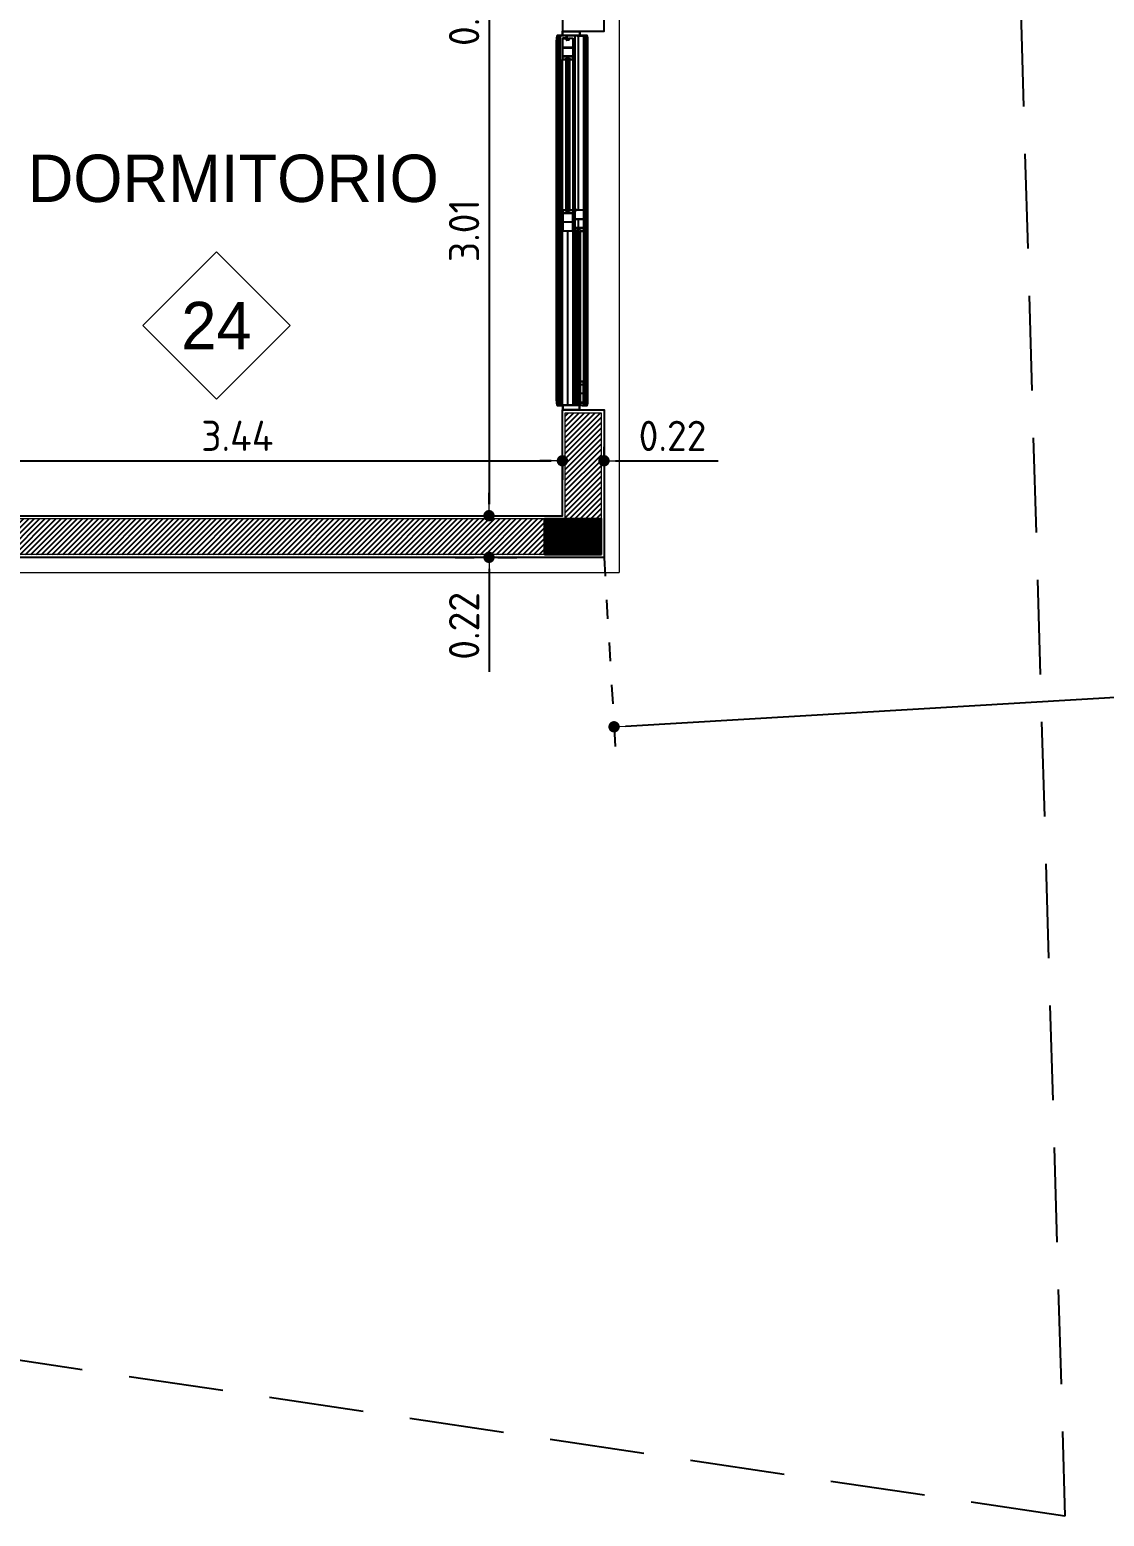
# Model space of a CAD drawing. Extents: x 233 to 569, y -241 to -74.
# Drawn here: x 413.4 to 419.08, y -195.52 to -187.67 of the extents above; entities that cross this region are included whole.
import ezdxf
from ezdxf.enums import TextEntityAlignment as Align

# ---------------------------------------------------------------- set-up
doc = ezdxf.new("R2010")
doc.units = 0
doc.header["$MEASUREMENT"] = 0
doc.linetypes.add('DOT2', pattern=[0.125, 0, -0.125])
doc.linetypes.add('TRAZOS', pattern=[0.75, 0.5, -0.25])
doc.layers.get('0').update_dxf_attribs({"linetype": 'CONTINUOUS', "lineweight": 50})
doc.layers.get('DEFPOINTS').update_dxf_attribs({"linetype": 'CONTINUOUS'})
for name, color, linetype in [('2D PA ABERTURAS VISTA', 1, 'CONTINUOUS'), ('2D PA MUROS', 7, 'CONTINUOUS'), ('2D PB MUROS MAMP. HATCH', 10, 'CONTINUOUS'), ('2D PLATEA ESTRUCTURA COLUMNAS HATCH', 92, 'CONTINUOUS'), ('2D TERRENO RETIROS', 205, 'CONTINUOUS')]:
    doc.layers.add(name, color=color, linetype=linetype)
for name, color, linetype, lineweight in [('2D PA ESTRUCTURA COLUMNAS BORDES', 95, 'CONTINUOUS', 9), ('AUXILIAR', 8, 'CONTINUOUS', 9), ('COTAS', 1, 'CONTINUOUS', 9), ('GRAFISMOS', 8, 'CONTINUOUS', 13), ('TEXTOGREEN', 3, 'CONTINUOUS', 40)]:
    doc.layers.add(name, color=color, linetype=linetype, lineweight=lineweight)
doc.styles.add('ARIAL', font='')
doc.styles.get("Standard").update_dxf_attribs({"font": 'bahnschrift.ttf'})
doc.styles.add('SWISSLTCNBT', font='bahnschrift.ttf')
doc.styles.get('ARIAL').set_extended_font_data('DIN')
doc.dimstyles.new('PLANTA', dxfattribs={"dimscale": 0, "dimtxt": 0.16, "dimasz": 0.06, "dimexe": 0.18, "dimexo": 0, "dimgap": 0.05, "dimtad": 1, "dimzin": 0, "dimdsep": 46, "dimtxsty": 'ARIAL', "dimblk1": 'DOT', "dimblk2": 'DOT', "dimsah": 1, "dimcen": 0.09, "dimclrd": 1, "dimclre": 1, "dimclrt": 3, "dimadec": 0, "dimazin": 0, "dimtfac": 1, "dimtofl": 0, "dimtmove": 0, "dimatfit": 3, "dimldrblk": 'DOT', "dimfxl": 0.18, "dimtolj": 1, "dimtzin": 0, "dimarcsym": 0})
pattern_1 = [(45, (-33.139532, 77.621926), (-0.0141421356, 0.0141421356), [])]

# ---------------------------------------------------------------- blocks, each defined once
blk = doc.blocks.new('_DOT')
at = {"color": 0, "linetype": 'ByBlock'}
blk.add_line((-0.5, 0), (-1, 0), dxfattribs=at)
at = {"color": 0, "linetype": 'ByBlock', "const_width": 0.5}
blk.add_lwpolyline([(-0.25, 0, 1), (0.25, 0, 1)], format="xyb", close=True, dxfattribs=at)
blk = doc.blocks.new('*D267')
at = {"layer": 'COTAS', "color": 1, "linetype": 'DOT2', "lineweight": -2, "transparency": 16777216}
for p, q in [((415.8138, -187.222), (416.0042, -187.222)), ((415.8138, -190.2331), (416.0042, -190.2331))]:
    blk.add_line(p, q, dxfattribs=at)
at = {"layer": 'COTAS', "color": 1, "lineweight": -2, "transparency": 16777216}
blk.add_line((415.8242, -187.282), (415.8242, -190.1731), dxfattribs=at)
at = {"layer": 'DEFPOINTS', "color": 0, "transparency": 16777216}
for p in [(415.8138, -187.222), (415.8138, -190.2331), (415.8242, -190.2331)]:
    blk.add_point(p, dxfattribs=at)
at = {"layer": 'COTAS', "color": 1, "lineweight": -2, "transparency": 16777216, "xscale": 0.06, "yscale": 0.06, "zscale": 0.06}
for p, rotation in [((415.8242, -187.222), 90), ((415.8242, -190.2331), 270)]:
    blk.add_blockref('_DOT', p, dxfattribs=dict(at, rotation=rotation))
at = {"layer": 'COTAS', "color": 3, "transparency": 16777216, "insert": (415.6926, -188.7276), "char_height": 0.16, "attachment_point": 5, "rotation": 90, "style": 'ARIAL'}
blk.add_mtext('\\A1;3.01', dxfattribs=at)
blk = doc.blocks.new('*D268')
at = {"layer": 'COTAS', "color": 1, "lineweight": -2, "transparency": 16777216}
for p, q in [((415.8242, -187.012), (415.8242, -186.952)), ((415.8242, -187.282), (415.8242, -187.8263))]:
    blk.add_line(p, q, dxfattribs=at)
at = {"layer": 'COTAS', "color": 1, "linetype": 'DOT2', "lineweight": -2, "transparency": 16777216}
for p, q in [((415.7561, -187.072), (416.0042, -187.072)), ((415.7561, -187.222), (416.0042, -187.222))]:
    blk.add_line(p, q, dxfattribs=at)
at = {"layer": 'DEFPOINTS', "color": 0, "transparency": 16777216}
for p in [(415.7561, -187.072), (415.7561, -187.222), (415.8242, -187.222)]:
    blk.add_point(p, dxfattribs=at)
at = {"layer": 'COTAS', "color": 1, "lineweight": -2, "transparency": 16777216, "xscale": 0.06, "yscale": 0.06, "zscale": 0.06}
for p, rotation in [((415.8242, -187.072), 270), ((415.8242, -187.222), 90)]:
    blk.add_blockref('_DOT', p, dxfattribs=dict(at, rotation=rotation))
at = {"layer": 'COTAS', "color": 3, "transparency": 16777216, "insert": (415.6927, -187.5842), "char_height": 0.16, "attachment_point": 5, "rotation": 90, "style": 'ARIAL'}
blk.add_mtext('\\A1;0.15', dxfattribs=at)
blk = doc.blocks.new('*D271')
at = {"layer": 'COTAS', "color": 1, "linetype": 'DOT2', "lineweight": -2, "transparency": 16777216}
for p, q in [((412.7767, -189.943), (412.7767, -189.763)), ((416.212, -189.943), (416.212, -190.123))]:
    blk.add_line(p, q, dxfattribs=at)
at = {"layer": 'COTAS', "color": 1, "lineweight": -2, "transparency": 16777216}
blk.add_line((412.8367, -189.943), (416.152, -189.943), dxfattribs=at)
at = {"layer": 'DEFPOINTS', "color": 0, "transparency": 16777216}
for p in [(412.7767, -189.943), (416.212, -189.943), (416.212, -189.943)]:
    blk.add_point(p, dxfattribs=at)
at = {"layer": 'COTAS', "color": 1, "lineweight": -2, "transparency": 16777216, "xscale": 0.06, "yscale": 0.06, "zscale": 0.06, "rotation": 180}
blk.add_blockref('_DOT', (412.7767, -189.943), dxfattribs=at)
at = {"layer": 'COTAS', "color": 1, "lineweight": -2, "transparency": 16777216, "xscale": 0.06, "yscale": 0.06, "zscale": 0.06}
blk.add_blockref('_DOT', (416.212, -189.943), dxfattribs=at)
at = {"layer": 'COTAS', "color": 3, "transparency": 16777216, "insert": (414.4944, -189.8114), "char_height": 0.16, "attachment_point": 5, "style": 'ARIAL'}
blk.add_mtext('\\A1;3.44', dxfattribs=at)
blk = doc.blocks.new('*D278')
at = {"layer": 'COTAS', "color": 1, "lineweight": -2, "transparency": 16777216}
for p, q in [((415.8242, -190.1731), (415.8242, -190.1131)), ((415.8242, -190.5131), (415.8242, -191.0571))]:
    blk.add_line(p, q, dxfattribs=at)
at = {"layer": 'COTAS', "color": 1, "linetype": 'DOT2', "lineweight": -2, "transparency": 16777216}
for p, q in [((415.6455, -190.2331), (416.0042, -190.2331)), ((415.6455, -190.4531), (416.0042, -190.4531))]:
    blk.add_line(p, q, dxfattribs=at)
at = {"layer": 'DEFPOINTS', "color": 0, "transparency": 16777216}
for p in [(415.6455, -190.2331), (415.6455, -190.4531), (415.8242, -190.4531)]:
    blk.add_point(p, dxfattribs=at)
at = {"layer": 'COTAS', "color": 1, "lineweight": -2, "transparency": 16777216, "xscale": 0.06, "yscale": 0.06, "zscale": 0.06}
for p, rotation in [((415.8242, -190.2331), 270), ((415.8242, -190.4531), 90)]:
    blk.add_blockref('_DOT', p, dxfattribs=dict(at, rotation=rotation))
at = {"layer": 'COTAS', "color": 3, "transparency": 16777216, "insert": (415.6928, -190.8151), "char_height": 0.16, "attachment_point": 5, "rotation": 90, "style": 'ARIAL'}
blk.add_mtext('\\A1;0.22', dxfattribs=at)
blk = doc.blocks.new('*D279')
at = {"layer": 'COTAS', "color": 1, "linetype": 'DOT2', "lineweight": -2, "transparency": 16777216}
for p, q in [((416.212, -189.9686), (416.212, -189.763)), ((416.432, -189.9686), (416.432, -189.763))]:
    blk.add_line(p, q, dxfattribs=at)
at = {"layer": 'COTAS', "color": 1, "lineweight": -2, "transparency": 16777216}
for p, q in [((416.152, -189.943), (416.092, -189.943)), ((416.492, -189.943), (417.0361, -189.943))]:
    blk.add_line(p, q, dxfattribs=at)
at = {"layer": 'DEFPOINTS', "color": 0, "transparency": 16777216}
for p in [(416.212, -189.9686), (416.432, -189.943), (416.432, -189.9686)]:
    blk.add_point(p, dxfattribs=at)
at = {"layer": 'COTAS', "color": 1, "lineweight": -2, "transparency": 16777216, "xscale": 0.06, "yscale": 0.06, "zscale": 0.06}
blk.add_blockref('_DOT', (416.212, -189.943), dxfattribs=at)
at = {"layer": 'COTAS', "color": 1, "lineweight": -2, "transparency": 16777216, "xscale": 0.06, "yscale": 0.06, "zscale": 0.06, "rotation": 180}
blk.add_blockref('_DOT', (416.432, -189.943), dxfattribs=at)
at = {"layer": 'COTAS', "color": 3, "transparency": 16777216, "insert": (416.7941, -189.8117), "char_height": 0.16, "attachment_point": 5, "style": 'ARIAL'}
blk.add_mtext('\\A1;0.22', dxfattribs=at)
blk = doc.blocks.new('*D308')
at = {"layer": 'COTAS', "color": 1, "linetype": 'DOT2', "lineweight": -2, "transparency": 16777216}
for p, q in [((423.5686, -190.0319), (423.6321, -191.1064)), ((416.432, -190.4531), (416.4955, -191.5277))]:
    blk.add_line(p, q, dxfattribs=at)
at = {"layer": 'COTAS', "color": 1, "lineweight": -2, "transparency": 16777216}
blk.add_line((416.5448, -191.3444), (423.5615, -190.9303), dxfattribs=at)
at = {"layer": 'DEFPOINTS', "color": 0, "transparency": 16777216}
for p in [(423.5686, -190.0319), (416.432, -190.4531), (423.6214, -190.9268)]:
    blk.add_point(p, dxfattribs=at)
at = {"layer": 'COTAS', "color": 1, "lineweight": -2, "transparency": 16777216, "xscale": 0.06, "yscale": 0.06, "zscale": 0.06}
for p, rotation in [((423.6214, -190.9268), 3.377758655210647), ((416.4849, -191.348), 183.3777586552106)]:
    blk.add_blockref('_DOT', p, dxfattribs=dict(at, rotation=rotation))
at = {"layer": 'COTAS', "color": 3, "transparency": 16777216, "insert": (420.0454, -191.0068), "char_height": 0.16, "attachment_point": 5, "rotation": 3.37776, "style": 'ARIAL'}
blk.add_mtext('\\A1;7.15', dxfattribs=at)

msp = doc.modelspace()

# ---------------------------------------------------------------- hatches: boundary and pattern name
at = {"layer": '2D PB MUROS MAMP. HATCH'}
h = msp.add_hatch(dxfattribs=at)
h.set_pattern_fill('_USER', color=256, scale=0.02, angle=45, pattern_type=0)
h.set_pattern_definition(pattern_1)
h.paths.add_polyline_path([(416.417, -189.6892), (416.227, -189.6892), (416.227, -190.2481), (416.2885, -190.2481), (416.2885, -190.2481), (416.417, -190.2481)])
h = msp.add_hatch(dxfattribs=at)
h.set_pattern_fill('_USER', color=256, scale=0.02, angle=45, pattern_type=0)
h.set_pattern_definition(pattern_1)
h.paths.add_polyline_path([(412.7619, -190.2481), (412.7619, -190.4381), (416.118, -190.4381), (416.118, -190.2481)])
at = {"layer": '2D PLATEA ESTRUCTURA COLUMNAS HATCH'}
h = msp.add_hatch(dxfattribs=at)
h.set_pattern_fill('NET', color=256, scale=0.002, angle=90)
h.set_pattern_definition([(90, (-33.139532, 77.62192647), (-0.00025, 7e-20), []), (180, (-33.139532, 77.62192647), (-9e-20, -0.00025), [])])
h.paths.add_polyline_path([(416.418, -190.2481), (416.118, -190.2481), (416.118, -190.4381), (416.418, -190.4381)])

# ---------------------------------------------------------------- linework, layer by layer
at = {"layer": '2D PA ABERTURAS VISTA', "color": 1}
for p, q in [((416.224, -187.6988), (416.1857, -187.6988)), ((416.211, -187.6967), (416.1863, -187.6967)), ((416.1863, -187.6967), (416.211, -187.6967)), ((416.211, -187.6967), (416.1938, -187.6967)), ((416.212, -187.6742), (416.3045, -187.6742)), ((416.212, -187.6957), (416.212, -187.6742)), ((416.212, -187.6952), (416.212, -187.6957)), ((416.2141, -187.6762), (416.3024, -187.6762)), ((416.2141, -187.6962), (416.2141, -187.6762)), ((416.22, -187.6967), (416.2146, -187.6967)), ((416.3019, -187.6967), (416.2146, -187.6967)), ((416.2898, -187.6988), (416.2269, -187.6988)), ((416.2898, -187.6988), (416.2269, -187.6988)), ((416.2343, -187.7204), (416.2343, -187.6988)), ((416.2361, -187.6998), (416.2361, -187.72)), ((416.2898, -187.6988), (416.3415, -187.6988)), ((416.3024, -187.6762), (416.3024, -187.6962)), ((416.3045, -187.6742), (416.3045, -187.6957)), ((416.3045, -187.6952), (416.3045, -187.6957)), ((416.341, -187.6967), (416.3055, -187.6967)), ((416.3163, -187.6967), (416.341, -187.6967)), ((416.2402, -187.7223), (416.2351, -187.7214)), ((416.2361, -187.72), (416.2402, -187.7208)), ((416.2402, -187.7208), (416.2446, -187.72)), ((416.2453, -187.7214), (416.2402, -187.7223)), ((416.2446, -187.72), (416.2446, -187.7126)), ((416.2451, -187.7121), (416.2456, -187.7121)), ((416.2461, -187.7126), (416.2461, -187.7204)), ((416.2898, -189.6496), (416.1857, -189.6496)), ((416.224, -189.6496), (416.1857, -189.6496)), ((416.211, -189.6517), (416.1863, -189.6517)), ((416.1863, -189.6517), (416.211, -189.6517)), ((416.211, -189.6517), (416.1938, -189.6517)), ((416.212, -189.6527), (416.212, -189.6742)), ((416.212, -189.6532), (416.212, -189.6527)), ((416.2141, -189.6522), (416.2141, -189.6721)), ((416.22, -189.6517), (416.2146, -189.6517)), ((416.3019, -189.6517), (416.2146, -189.6517)), ((416.2898, -189.6496), (416.2269, -189.6496)), ((416.2909, -189.628), (416.2909, -189.6486)), ((416.2968, -189.6261), (416.2917, -189.627)), ((416.2927, -189.6283), (416.2968, -189.6276)), ((416.2927, -189.6486), (416.2927, -189.6283)), ((416.2937, -189.6496), (416.3415, -189.6496)), ((416.3019, -189.627), (416.2968, -189.6261)), ((416.2968, -189.6276), (416.3012, -189.6284)), ((416.3012, -189.6284), (416.3012, -189.6358)), ((416.3017, -189.6363), (416.3022, -189.6363)), ((416.3024, -189.6721), (416.3024, -189.6522)), ((416.3027, -189.6358), (416.3027, -189.628)), ((416.3045, -189.6532), (416.3045, -189.6527)), ((416.3045, -189.6742), (416.3045, -189.6527)), ((416.341, -189.6517), (416.3055, -189.6517)), ((416.3163, -189.6517), (416.341, -189.6517)), ((416.212, -189.6742), (416.3045, -189.6742)), ((416.2141, -189.6721), (416.3024, -189.6721))]:
    msp.add_line(p, q, dxfattribs=at)
at = {"layer": '2D PA ABERTURAS VISTA', "color": 251}
for p, q in [((416.192, -189.6496), (416.192, -187.6988)), ((416.2022, -189.6496), (416.2022, -187.6988)), ((416.2789, -189.1179), (416.2789, -187.6988)), ((416.2968, -188.6179), (416.2968, -187.6988)), ((416.3257, -189.1742), (416.3257, -187.6988)), ((416.3357, -189.6496), (416.3357, -187.6988)), ((416.1809, -189.6262), (416.1809, -187.7222)), ((416.3464, -189.6261), (416.3464, -187.7222)), ((416.212, -189.6496), (416.212, -187.8247)), ((416.2689, -189.6496), (416.2689, -187.8247)), ((416.2968, -188.8179), (416.2968, -188.6663)), ((416.3257, -189.6496), (416.3257, -188.6742)), ((416.2402, -189.6496), (416.2402, -188.7305)), ((416.2789, -189.6496), (416.2789, -188.7305)), ((416.1813, -189.6261), (416.2018, -189.6261)), ((416.346, -189.6261), (416.3255, -189.6261))]:
    msp.add_line(p, q, dxfattribs=at)
at = {"layer": '2D PA ABERTURAS VISTA'}
for p, q in [((416.212, -187.7121), (416.212, -187.8247)), ((416.2324, -187.7121), (416.212, -187.7121)), ((416.2136, -187.7136), (416.2324, -187.7136)), ((416.2136, -187.7595), (416.2136, -187.7136)), ((416.2136, -187.8053), (416.2136, -187.7631)), ((416.2663, -187.7605), (416.2146, -187.7605)), ((416.2146, -187.7621), (416.2663, -187.7621)), ((416.2324, -187.7121), (416.2324, -187.7136)), ((416.2485, -187.7121), (416.2689, -187.7121)), ((416.2485, -187.7121), (416.2485, -187.7136)), ((416.2673, -187.7136), (416.2485, -187.7136)), ((416.2673, -187.7136), (416.2673, -187.7595)), ((416.2673, -187.7631), (416.2673, -187.8053)), ((416.2689, -187.8247), (416.2689, -187.7121)), ((416.212, -187.8247), (416.23, -187.8247)), ((416.2136, -187.8222), (416.2136, -187.8089)), ((416.2663, -187.8063), (416.2146, -187.8063)), ((416.2146, -187.8078), (416.2663, -187.8078)), ((416.23, -187.8232), (416.2146, -187.8232)), ((416.23, -187.8168), (416.23, -187.8247)), ((416.2503, -187.8168), (416.23, -187.8168)), ((416.23, -187.8247), (416.23, -188.6258)), ((416.2402, -187.8168), (416.2402, -188.6258)), ((416.2503, -187.8168), (416.2503, -187.8247)), ((416.2663, -187.8232), (416.2503, -187.8232)), ((416.2503, -187.8247), (416.2503, -188.6258)), ((416.2503, -187.8247), (416.2689, -187.8247)), ((416.2673, -187.8089), (416.2673, -187.8222)), ((416.212, -188.6179), (416.23, -188.6179)), ((416.212, -188.7305), (416.212, -188.6179)), ((416.2136, -188.6204), (416.2136, -188.6337)), ((416.2136, -188.6373), (416.2136, -188.6795)), ((416.23, -188.6194), (416.2146, -188.6194)), ((416.2146, -188.6348), (416.2663, -188.6348)), ((416.2663, -188.6363), (416.2146, -188.6363)), ((416.23, -188.6258), (416.23, -188.6179)), ((416.2503, -188.6258), (416.23, -188.6258)), ((416.2503, -188.6258), (416.2503, -188.6179)), ((416.2503, -188.6179), (416.2689, -188.6179)), ((416.2663, -188.6194), (416.2503, -188.6194)), ((416.2673, -188.6337), (416.2673, -188.6204)), ((416.2673, -188.6795), (416.2673, -188.6373)), ((416.2686, -188.6179), (416.2686, -188.7305)), ((416.289, -188.6179), (416.2686, -188.6179)), ((416.2689, -188.6179), (416.2689, -188.7305)), ((416.2702, -188.6194), (416.289, -188.6194)), ((416.2702, -188.6653), (416.2702, -188.6194)), ((416.289, -188.6179), (416.3255, -188.6179)), ((416.3239, -188.6194), (416.289, -188.6194)), ((416.3239, -188.6194), (416.3239, -188.6653)), ((416.3255, -188.7305), (416.3255, -188.6179)), ((416.2136, -188.6831), (416.2136, -188.729)), ((416.2136, -188.729), (416.2673, -188.729)), ((416.2146, -188.6805), (416.2663, -188.6805)), ((416.2663, -188.6821), (416.2146, -188.6821)), ((416.23, -188.729), (416.23, -188.7305)), ((416.2402, -188.729), (416.2402, -188.7305)), ((416.2503, -188.729), (416.2503, -188.7305)), ((416.2673, -188.729), (416.2673, -188.6831)), ((416.2702, -188.7111), (416.2702, -188.6689)), ((416.2702, -188.728), (416.2702, -188.7146)), ((416.3229, -188.6663), (416.2712, -188.6663)), ((416.2712, -188.6678), (416.3229, -188.6678)), ((416.3229, -188.7121), (416.2712, -188.7121)), ((416.2712, -188.7136), (416.3229, -188.7136)), ((416.2866, -188.729), (416.2712, -188.729)), ((416.2866, -188.7226), (416.2866, -188.7305)), ((416.3069, -188.7226), (416.2866, -188.7226)), ((416.2968, -189.6496), (416.2968, -188.7226)), ((416.3069, -188.7226), (416.3069, -188.7305)), ((416.3229, -188.729), (416.3069, -188.729)), ((416.3239, -188.6689), (416.3239, -188.7111)), ((416.3239, -188.7146), (416.3239, -188.728)), ((416.2689, -188.7305), (416.212, -188.7305)), ((416.2686, -188.7305), (416.2866, -188.7305)), ((416.2866, -189.6496), (416.2866, -188.7305)), ((416.3069, -189.6496), (416.3069, -188.7305)), ((416.3069, -188.7305), (416.3255, -188.7305)), ((416.2686, -189.5236), (416.2866, -189.5236)), ((416.2686, -189.6363), (416.2686, -189.5236)), ((416.2702, -189.5262), (416.2702, -189.5395)), ((416.2702, -189.5431), (416.2702, -189.5853)), ((416.2702, -189.5889), (416.2702, -189.6348)), ((416.2866, -189.5252), (416.2712, -189.5252)), ((416.2712, -189.5405), (416.3229, -189.5405)), ((416.3229, -189.5421), (416.2712, -189.5421)), ((416.2712, -189.5863), (416.3229, -189.5863)), ((416.3229, -189.5879), (416.2712, -189.5879)), ((416.2866, -189.5315), (416.2866, -189.5236)), ((416.3069, -189.5315), (416.2866, -189.5315)), ((416.3069, -189.5236), (416.3255, -189.5236)), ((416.3069, -189.5315), (416.3069, -189.5236)), ((416.3229, -189.5252), (416.3069, -189.5252)), ((416.3239, -189.5395), (416.3239, -189.5262)), ((416.3239, -189.5853), (416.3239, -189.5431)), ((416.3239, -189.6348), (416.3239, -189.5889)), ((416.3255, -189.5236), (416.3255, -189.6363)), ((416.289, -189.6363), (416.2686, -189.6363)), ((416.2702, -189.6348), (416.289, -189.6348)), ((416.289, -189.6363), (416.289, -189.6348)), ((416.3239, -189.6348), (416.3051, -189.6348)), ((416.3051, -189.6363), (416.3051, -189.6348)), ((416.3051, -189.6363), (416.3255, -189.6363))]:
    msp.add_line(p, q, dxfattribs=at)
at = {"layer": '2D PA ABERTURAS VISTA', "color": 1}
for centre, radius, start, end in [((416.2571, -187.7203), 0.0768, 163.87238, 180.77429), ((416.2571, -187.7203), 0.0753, 163.98661, 180.10147), ((416.1863, -187.6998), 0.00307, 90, 163.87238), ((416.1857, -187.6998), 0.00102, 90, 163.98661), ((416.211, -187.6957), 0.00102, 270, 0), ((416.2146, -187.6962), 0.000512, 180, 270), ((416.2269, -187.6998), 0.00102, 90, 180), ((416.3019, -187.6962), 0.000512, 270, 0), ((416.3055, -187.6957), 0.00102, 180, 270), ((416.341, -187.6998), 0.00307, 16.12762, 90), ((416.3415, -187.6998), 0.00102, 16.01339, 90), ((416.2702, -187.7203), 0.0753, 359.89853, 16.01339), ((416.2702, -187.7203), 0.0768, 359.22571, 16.12762), ((416.1813, -187.7213), 0.00102, 180.77429, 60.43845), ((416.2353, -187.7204), 0.00102, 180, 260), ((416.2451, -187.7126), 0.000512, 90, 180), ((416.2451, -187.7204), 0.00102, 280, 0), ((416.2456, -187.7126), 0.000512, 0, 90), ((416.346, -187.7213), 0.00102, 119.56155, 359.22571), ((416.1813, -189.6271), 0.00102, 299.56155, 179.22571), ((416.2571, -189.6281), 0.0768, 179.22571, 196.12762), ((416.2571, -189.6281), 0.0753, 179.89853, 196.01339), ((416.1863, -189.6486), 0.00307, 196.12762, 270), ((416.1857, -189.6486), 0.00102, 196.01339, 270), ((416.211, -189.6527), 0.00102, 0, 90), ((416.2146, -189.6522), 0.000512, 90, 180), ((416.2898, -189.6486), 0.00102, 270, 0), ((416.2919, -189.628), 0.00102, 100, 180), ((416.2937, -189.6486), 0.00102, 180, 270), ((416.3017, -189.6358), 0.000512, 180, 270), ((416.3017, -189.628), 0.00102, 0, 80), ((416.3019, -189.6522), 0.000512, 0, 90), ((416.3022, -189.6358), 0.000512, 270, 0), ((416.3055, -189.6527), 0.00102, 90, 180), ((416.341, -189.6486), 0.00307, 270, 343.87238), ((416.3415, -189.6486), 0.00102, 270, 343.98661), ((416.2702, -189.6281), 0.0753, 343.98661, 0.10147), ((416.2702, -189.6281), 0.0768, 343.87238, 0.77429), ((416.346, -189.6271), 0.00102, 0.77429, 240.43845)]:
    msp.add_arc(centre, radius, start, end, dxfattribs=at)
at = {"layer": '2D PA ABERTURAS VISTA'}
for centre, start, end in [((416.2146, -187.7595), 180, 270), ((416.2146, -187.7631), 90, 180), ((416.2663, -187.7595), 270, 0), ((416.2663, -187.7631), 0, 90), ((416.2146, -187.8053), 180, 270), ((416.2146, -187.8089), 90, 180), ((416.2146, -187.8222), 180, 270), ((416.2663, -187.8053), 270, 0), ((416.2663, -187.8089), 0, 90), ((416.2663, -187.8222), 270, 0), ((416.2146, -188.6204), 90, 180), ((416.2146, -188.6337), 180, 270), ((416.2146, -188.6373), 90, 180), ((416.2663, -188.6204), 0, 90), ((416.2663, -188.6337), 270, 0), ((416.2663, -188.6373), 0, 90), ((416.2146, -188.6795), 180, 270), ((416.2146, -188.6831), 90, 180), ((416.2663, -188.6795), 270, 0), ((416.2663, -188.6831), 0, 90), ((416.2712, -188.6653), 180, 270), ((416.2712, -188.6689), 90, 180), ((416.2712, -188.7111), 180, 270), ((416.2712, -188.7146), 90, 180), ((416.2712, -188.728), 180, 270), ((416.3229, -188.6653), 270, 0), ((416.3229, -188.6689), 0, 90), ((416.3229, -188.7111), 270, 0), ((416.3229, -188.7146), 0, 90), ((416.3229, -188.728), 270, 0), ((416.2712, -189.5262), 90, 180), ((416.2712, -189.5395), 180, 270), ((416.2712, -189.5431), 90, 180), ((416.2712, -189.5853), 180, 270), ((416.2712, -189.5889), 90, 180), ((416.3229, -189.5262), 0, 90), ((416.3229, -189.5395), 270, 0), ((416.3229, -189.5431), 0, 90), ((416.3229, -189.5853), 270, 0), ((416.3229, -189.5889), 0, 90)]:
    msp.add_arc(centre, 0.00102, start, end, dxfattribs=at)
at = {"layer": '2D PA ESTRUCTURA COLUMNAS BORDES'}
msp.add_lwpolyline([(416.118, -190.4381), (416.418, -190.4381), (416.418, -190.2481), (416.118, -190.2481)], close=True, dxfattribs=at)
at = {"layer": '2D PA MUROS'}
for points in [[(416.432, -186.5176), (416.212, -186.5176), (416.212, -187.072), (412.9856, -187.072), (412.9856, -185.522), (411.8958, -185.522), (411.8958, -185.672), (412.8656, -185.672), (412.8656, -187.072), (410.126, -187.072), (410.126, -185.6721), (411.0958, -185.6721), (411.0958, -185.522), (410.126, -185.5219), (410.126, -185.4636), (409.9762, -185.4636), (409.9762, -186.1652), (409.8534, -186.1652), (409.8534, -186.3152), (409.976, -186.3152), (409.976, -187.222), (416.212, -187.222), (416.212, -187.6742), (416.432, -187.6742)], [(412.1757, -188.022), (412.7767, -188.022), (412.7767, -190.2331), (416.212, -190.2331), (416.212, -189.6742), (416.432, -189.6742), (416.432, -190.4531), (412.0757, -190.4531), (412.0757, -190.2331), (412.6267, -190.2331), (412.6267, -188.142), (412.1757, -188.142)]]:
    msp.add_lwpolyline(points, close=True, dxfattribs=at)
at = {"layer": '2D TERRENO RETIROS', "color": 252, "linetype": 'TRAZOS', "true_color": 0x939598}
msp.add_lwpolyline([(418.1055, -167.3414), (418.1055, -169.5807), (418.8676, -195.5173), (396.4897, -192.1814), (396.4897, -165.0197)], dxfattribs=at)
at = {"layer": 'AUXILIAR'}
for p in [(416.512, -181.6521), (409.6567, -190.5331)]:
    msp.add_line(p, (416.512, -190.5331), dxfattribs=at)
at = {"layer": 'COTAS'}
msp.add_lwpolyline([(414.384, -189.6177), (414.7729, -189.2288), (414.384, -188.8399), (413.9951, -189.2288)], close=True, dxfattribs=at)
at = {"layer": 'GRAFISMOS'}
msp.add_lwpolyline([(412.1907, -188.037), (412.7617, -188.037), (412.7617, -190.2481), (416.227, -190.2481), (416.227, -189.6892), (416.417, -189.6892), (416.417, -190.4381), (412.0907, -190.4381), (412.0907, -190.2481), (412.6417, -190.2481), (412.6417, -188.127), (412.1907, -188.127)], close=True, dxfattribs=at)

# ---------------------------------------------------------------- texts
at = {"layer": 'TEXTOGREEN'}
msp.add_text('DORMITORIO', height=0.25, dxfattribs=at).set_placement((413.3861, -188.5764))
at = {"layer": 'TEXTOGREEN', "style": 'SWISSLTCNBT'}
msp.add_text('24', height=0.25, dxfattribs=at).set_placement((414.384, -189.2288), align=Align.MIDDLE_CENTER)

# ---------------------------------------------------------------- dimensions: what is measured, and where the dimension line sits
at = {"layer": 'COTAS'}
for p1, p2, distance, picture, middle in [((415.7561, -187.072), (415.7561, -187.222), 0.0681, '*D268', (415.6927, -187.5842)), ((415.8138, -187.222), (415.8138, -190.2331), 0.0103, '*D267', (415.6926, -188.7276)), ((412.7767, -189.943), (416.212, -189.943), 0, '*D271', (414.4944, -189.8114)), ((416.212, -189.9686), (416.432, -189.9686), 0.0256, '*D279', (416.7941, -189.8117)), ((416.432, -190.4531), (423.5686, -190.0319), -0.8964, '*D308', (420.0454, -191.0068)), ((415.6455, -190.2331), (415.6455, -190.4531), 0.1787, '*D278', (415.6928, -190.8151))]:
    dim = msp.add_aligned_dim(p1=p1, p2=p2, distance=distance, dimstyle='PLANTA', override={"dimscale": 1}, dxfattribs=at)
    dim.commit()
    dim.dimension.update_dxf_attribs({"geometry": picture, "text_midpoint": middle})

doc.saveas('drawing.dxf')
